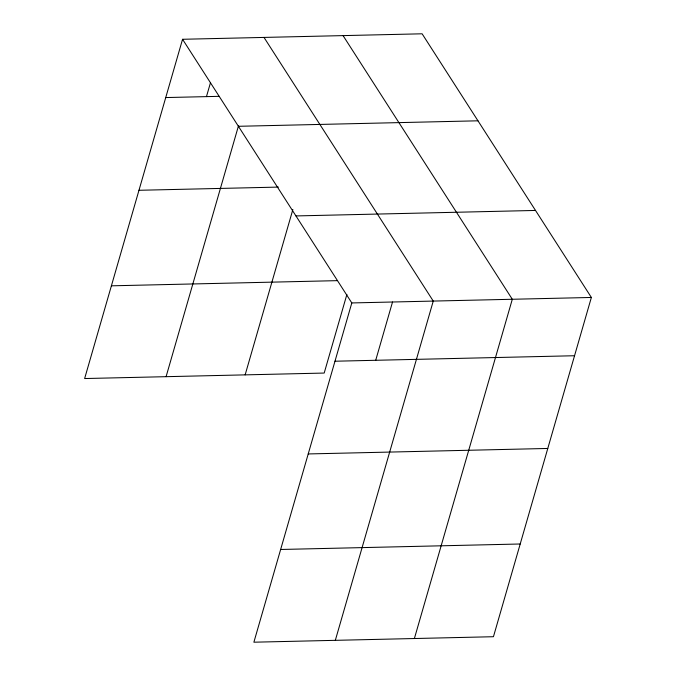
<?xml version="1.0" encoding="UTF-8"?>
<svg xmlns="http://www.w3.org/2000/svg" width="676" height="676" viewBox="0 0 676 676"><rect width="100%" height="100%" fill="white"/><g stroke="black" fill="none" stroke-linecap="round" stroke-linejoin="round"><path stroke-width="1.01" d="M182.554 39.284L351.807 302.941L253.88 642.2L493.446 636.716L591.365 297.457L422.12 33.8L182.554 39.284L84.635 378.543L324.193 373.059L346.889 294.449M206.459 96.626L210.523 82.565M166.085 376.676L238.459 125.93M245.143 374.867L292.869 209.501M375.712 360.283L392.528 302.011M335.33 640.333L433.257 301.074L264.003 37.417M414.388 638.524L512.307 299.265L343.062 35.608M165.738 97.564L218.99 96.338M238.408 126.294L477.966 120.81M138.969 190.286L278.394 187.091M295.953 215.931L535.51 210.447M111.396 285.821L337.256 280.65M351.807 302.941L591.365 297.457M334.983 361.221L574.541 355.737M308.222 453.942L547.78 448.458M280.641 549.478L520.207 543.994"/></g></svg>
